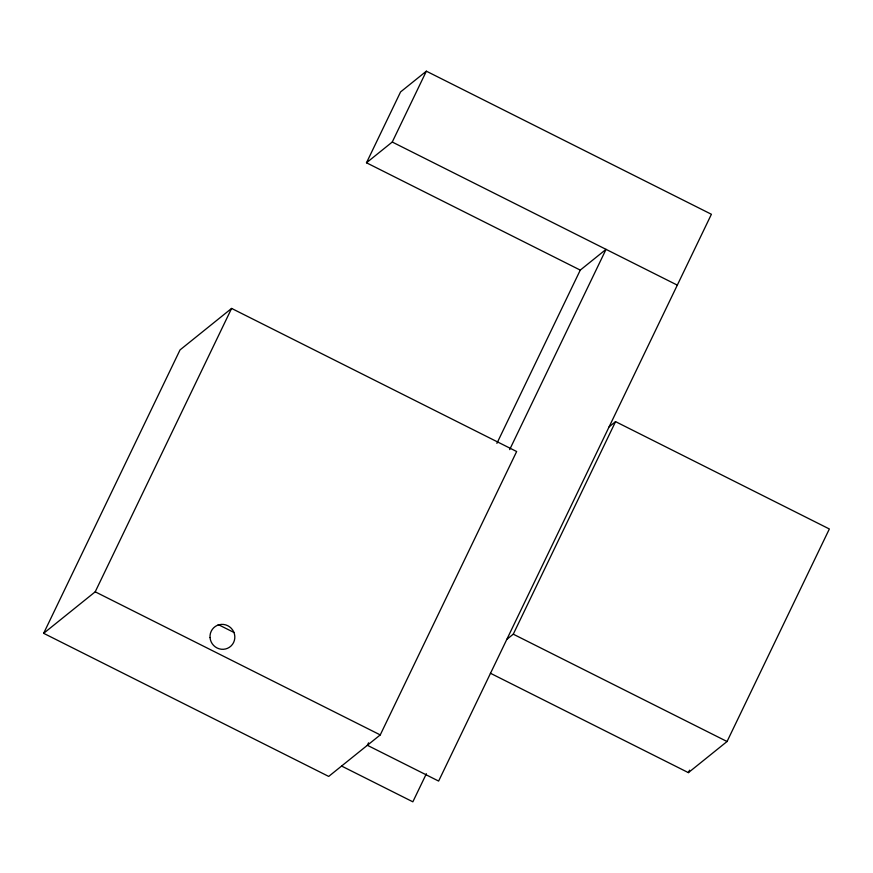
<?xml version="1.0" encoding="UTF-8"?>
<svg xmlns="http://www.w3.org/2000/svg" width="873" height="873" viewBox="0 0 873 873"><rect width="100%" height="100%" fill="white"/><g stroke="black" fill="none" stroke-linecap="round" stroke-linejoin="round"><path stroke-width="1.31" d="M43.65 633.318L180.034 349.92L231.596 308.42L516.652 451.527L380.257 734.913L328.695 776.424L43.65 633.318L95.212 591.818L231.596 308.42M509.668 449.617L606.048 249.351L580.272 270.106L366.485 162.782L400.576 91.927L426.362 71.182L711.408 214.278L438.628 781.073L367.369 745.291L368.548 742.836M366.485 162.782L392.261 142.026L426.362 71.182M496.901 443.342L580.272 270.106M426.373 773.729L412.853 801.818L341.594 766.047M506.831 639.374L513.269 634.18L615.563 421.637L829.35 528.973L727.056 741.515L688.393 772.638L490.397 673.236M688.393 772.638L689.572 770.182M609.114 426.832L615.563 421.637M392.261 142.026L677.317 285.133M513.269 634.18L727.056 741.515M218.217 624.566L234.008 632.489M95.212 591.818L380.257 734.913M210.044 637.541A12.571 12.298 51.2 0 0 229.435 647.275A12.571 12.298 51.2 0 0 227.777 625.712A12.571 12.298 51.2 0 0 210.044 637.541"/></g></svg>
